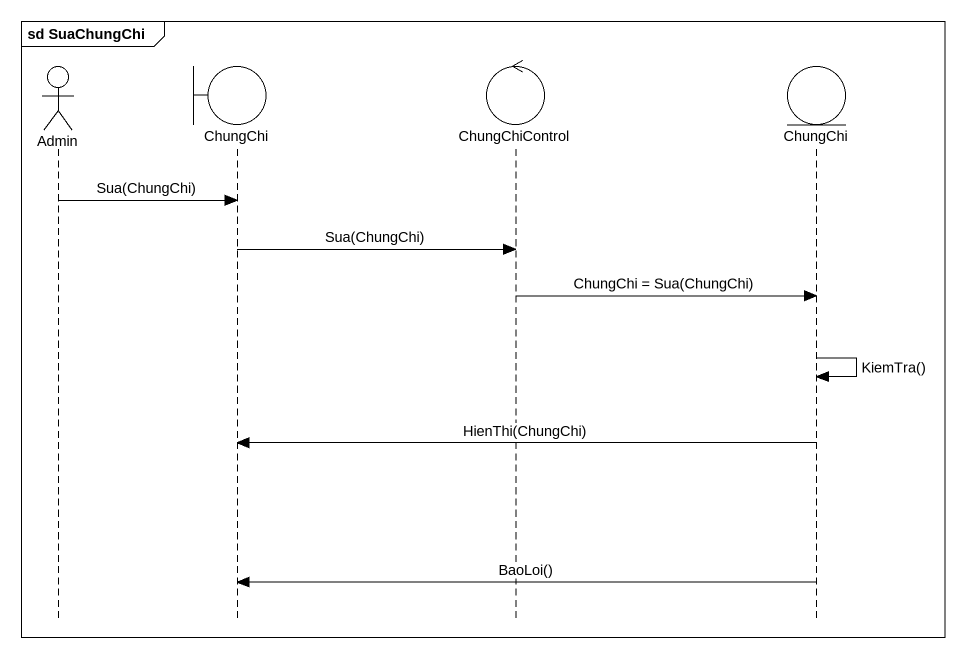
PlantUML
@startuml
mainframe sd SuaChungChi
hide footbox
actor Admin
boundary ChungChi
control ChungChiControl
entity "ChungChi" as ChungChi_2

Admin -> ChungChi : Sua(ChungChi)
ChungChi -> ChungChiControl : Sua(ChungChi)
ChungChiControl -> ChungChi_2 : ChungChi = Sua(ChungChi)
ChungChi_2 -> ChungChi_2 : KiemTra()
ChungChi_2 -> ChungChi : HienThi(ChungChi)
ChungChi_2 -> ChungChi : BaoLoi()
@enduml
